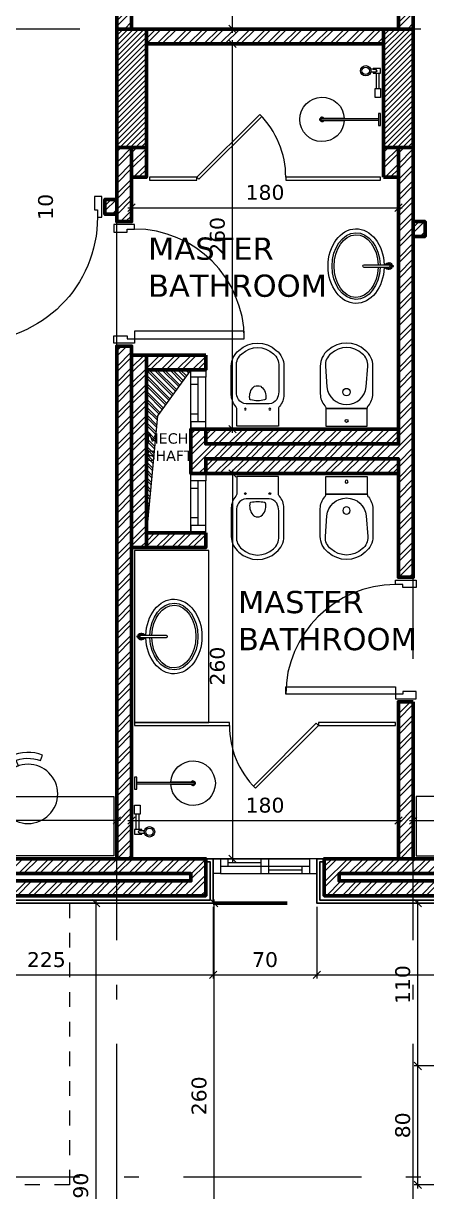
# Model space of a CAD drawing. Header units: inches. Extents: x -48 to 777, y -156 to 510.
# Drawn here: x 498.55 to 501.27, y 127.61 to 135.5 of the extents above; entities that cross this region are included whole.
import ezdxf

# ---------------------------------------------------------------- set-up
doc = ezdxf.new("R2010")
doc.units = ezdxf.units.IN
doc.header["$MEASUREMENT"] = 0
doc.set_wipeout_variables(frame=1)
doc.linetypes.add('ACAD_ISO10W100', pattern=[18, 12, -3, 0, -3])
doc.linetypes.add('HIDDEN', pattern=[0.375, 0.25, -0.125])
doc.layers.get('Defpoints').update_dxf_attribs({"lineweight": 5})
for name, color, linetype, lineweight in [('A-AXIS ST', 251, 'ACAD_ISO10W100', 5), ('A-DIM', 9, 'Continuous', 5), ('A-DOORS', 38, 'Continuous', 20), ('A-FURN1', 211, 'Continuous', 15), ('A-HIDDEN', 254, 'HIDDEN', 5), ('A-LEVELS', 139, 'Continuous', 20), ('A-LIMIT LOT', 235, 'ACAD_ISO10W100', 20), ('A-PILLARS', 1, 'Continuous', 60), ('A-PROJECTION2', 5, 'Continuous', 20), ('A-SANITARY', 120, 'Continuous', 5), ('A-TEXT', 50, 'Continuous', 15), ('A-WALLS', 7, 'Continuous', 60), ('A-WINDOWS', 4, 'Continuous', 20), ('C-STONE', 42, 'Continuous', 30), ('D-GLASS', 171, 'Continuous', 20), ('H-OTHERS', 189, 'Continuous', 5), ('H-PILLARS', 61, 'Continuous', 5), ('H-WALLS', 51, 'Continuous', 5)]:
    doc.layers.add(name, color=color, linetype=linetype, lineweight=lineweight)
doc.layers.add('pts pc', color=7, linetype='Continuous')
doc.styles.add('ROMAND', font='verdana.ttf')
doc.dimstyles.new('M-1.50', dxfattribs={"dimtxt": 0.1, "dimasz": 0.05, "dimexe": 0.025, "dimexo": 0.025, "dimgap": 0.05, "dimtad": 1, "dimlfac": 100, "dimrnd": 0.5, "dimzin": 9, "dimdsep": 46, "dimtxsty": 'ROMAND', "dimblk": 'OBLIQUE', "dimcen": 1, "dimdle": 0.025, "dimclrd": 256, "dimclre": 256, "dimclrt": 2, "dimadec": 0, "dimazin": 0, "dimtfac": 0.666667, "dimtmove": 2, "dimatfit": 3, "dimfxl": 0.04, "dimtolj": 1, "dimtzin": 5, "dimlwd": -1, "dimlwe": -1, "dimarcsym": 0})
pattern_1 = [(45, (-242.49175, -175.21088), (-0.0530330086, 0.0530330086), []), (45, (-242.4564, -175.21088), (-0.0530330086, 0.0530330086), [])]

# ---------------------------------------------------------------- blocks, each defined once
blk = doc.blocks.new('_Oblique')
at = {"color": 0, "linetype": 'ByBlock', "lineweight": -2}
blk.add_line((-0.5, -0.5), (0.5, 0.5), dxfattribs=at)
blk = doc.blocks.new('*D225')
at = {"layer": 'A-DIM', "transparency": 16777216}
for p, q in [((501.1518, 130.1154), (506.3518, 130.1154)), ((501.1768, 129.8819), (501.1768, 130.1404)), ((506.3268, 129.8819), (506.3268, 130.1404))]:
    blk.add_line(p, q, dxfattribs=at)
at = {"layer": 'Defpoints', "color": 0, "transparency": 16777216}
for p in [(506.3268, 130.1154), (501.1768, 129.8569), (506.3268, 129.8569)]:
    blk.add_point(p, dxfattribs=at)
at = {"layer": 'A-DIM', "transparency": 16777216, "xscale": 0.05, "yscale": 0.05, "zscale": 0.05}
for p, rotation in [((501.1768, 130.1154), 179.9999999996919), ((506.3268, 130.1154), 359.9999999996919)]:
    blk.add_blockref('_Oblique', p, dxfattribs=dict(at, rotation=rotation))
at = {"layer": 'A-DIM', "color": 2, "transparency": 16777216, "insert": (503.7518, 130.2166), "char_height": 0.1, "attachment_point": 5, "style": 'ROMAND'}
blk.add_mtext('\\A1;515', dxfattribs=at)
blk = doc.blocks.new('*D226')
at = {"layer": 'A-DIM', "transparency": 16777216}
for p, q in [((499.2518, 130.1154), (501.1018, 130.1154)), ((499.2768, 129.8819), (499.2768, 130.1404)), ((501.0768, 129.8819), (501.0768, 130.1404))]:
    blk.add_line(p, q, dxfattribs=at)
at = {"layer": 'Defpoints', "color": 0, "transparency": 16777216}
for p in [(501.0768, 130.1154), (499.2768, 129.8569), (501.0768, 129.8569)]:
    blk.add_point(p, dxfattribs=at)
at = {"layer": 'A-DIM', "transparency": 16777216, "xscale": 0.05, "yscale": 0.05, "zscale": 0.05}
for p, rotation in [((499.2768, 130.1154), 179.9999999990717), ((501.0768, 130.1154), 359.9999999990717)]:
    blk.add_blockref('_Oblique', p, dxfattribs=dict(at, rotation=rotation))
at = {"layer": 'A-DIM', "color": 2, "transparency": 16777216, "insert": (500.1768, 130.2176), "char_height": 0.1, "attachment_point": 5, "style": 'ROMAND'}
blk.add_mtext('\\A1;180', dxfattribs=at)
blk = doc.blocks.new('*D227')
at = {"layer": 'A-DIM', "transparency": 16777216}
for p, q in [((499.2018, 130.1154), (494.0018, 130.1154)), ((494.0268, 129.8819), (494.0268, 130.1404)), ((499.1768, 129.8819), (499.1768, 130.1404))]:
    blk.add_line(p, q, dxfattribs=at)
at = {"layer": 'Defpoints', "color": 0, "transparency": 16777216}
for p in [(494.0268, 130.1154), (494.0268, 129.8569), (499.1768, 129.8569)]:
    blk.add_point(p, dxfattribs=at)
at = {"layer": 'A-DIM', "transparency": 16777216, "xscale": 0.05, "yscale": 0.05, "zscale": 0.05}
for p, rotation in [((494.0268, 130.1154), 180.000000000648), ((499.1768, 130.1154), 6.479616843080294e-10)]:
    blk.add_blockref('_Oblique', p, dxfattribs=dict(at, rotation=rotation))
at = {"layer": 'A-DIM', "color": 2, "transparency": 16777216, "insert": (496.6018, 130.2166), "char_height": 0.1, "attachment_point": 5, "style": 'ROMAND'}
blk.add_mtext('\\A1;515', dxfattribs=at)
blk = doc.blocks.new('*U24')
for p, q in [((50, 100), (650, 100)), ((100, 100), (100, 50)), ((325, 0), (325, 100)), ((375, 0), (375, 100)), ((50, 50), (650, 50)), ((50, 0), (650, 0)), ((100, 75), (325, 75)), ((375, 25), (600, 25)), ((600, 0), (600, 50))]:
    blk.add_line(p, q)
for points in [[(0, 100), (50, 100), (50, 0), (0, 0)], [(700, 100), (650, 100), (650, 0), (700, 0)]]:
    blk.add_lwpolyline(points)
blk = doc.blocks.new('*U35')
for points in [[(130, -160), (100, -160), (100, -20), (150, -20), (150, -110), (130, -110), (130, -160)], [(970, -160), (1000, -160), (1000, -20), (950, -20), (950, -110), (970, -110), (970, -160)], [(920, -1000), (920, -160), (970, -160), (970, -1000)]]:
    blk.add_lwpolyline(points, close=True)
blk.add_arc((970, -160), 840, 180, 270)
blk = doc.blocks.new('*U54')
for points in [[(130, -160), (100, -160), (100, -20), (150, -20), (150, -110), (130, -110), (130, -160)], [(870, -160), (900, -160), (900, -20), (850, -20), (850, -110), (870, -110), (870, -160)], [(180, -900), (180, -160), (130, -160), (130, -900)]]:
    blk.add_lwpolyline(points, close=True)
blk.add_arc((130, -160), 740, 270, 0)
blk = doc.blocks.new('*U38')
for points in [[(130, -160), (100, -160), (100, -20), (150, -20), (150, -110), (130, -110), (130, -160)], [(870, -160), (900, -160), (900, -20), (850, -20), (850, -110), (870, -110), (870, -160)], [(820, -900), (820, -160), (870, -160), (870, -900)]]:
    blk.add_lwpolyline(points, close=True)
blk.add_arc((870, -160), 740, 180, 270)
blk = doc.blocks.new('vnkhjghg')
at = {"extrusion": (0, 0, -1)}
for points in [[(-757.0152, 41.8368), (-757.0011, 41.7994, 0.414214), (-757.1411, 41.4902), (-757.1785, 41.4761, -0.414214)], [(-757.1426, 41.6552, -0.041739), (-757.1261, 41.6917), (-757.0895, 41.6751, 0.050126), (-757.106, 41.6387)]]:
    blk.add_lwpolyline(points, format="xyb", close=True, dxfattribs=at)
blk.add_circle((-756.9165, 41.5748), 0.2, dxfattribs=at)
blk = doc.blocks.new('*U32')
for p, q in [((50, 100), (350, 100)), ((50, 50), (350, 50)), ((50, 0), (350, 0)), ((300, 50), (300, 0))]:
    blk.add_line(p, q)
for points in [[(0, 100), (50, 100), (50, 0), (0, 0)], [(400, 100), (350, 100), (350, 0), (400, 0)], [(100, 50), (100, 0)]]:
    blk.add_lwpolyline(points)
blk = doc.blocks.new('A$C4CB417C4')
blk.add_lwpolyline([(245.2, 7), (381.7, 7, -4.038071), (381.7, -7), (245.2, -7, 42.833797)], format="xyb", close=True)
at = {"ltscale": 0.1}
blk.add_lwpolyline([(0, 40), (15, 40), (15, -40), (0, -40)], close=True, dxfattribs=at)
blk.add_lwpolyline([(402, 7), (15, 7), (15, -7), (402, -7)], close=True)
for radius, start, end in [(150, 182.67477, 177.32523), (15, 207.81814, 152.18186), (12, 215.68533, 144.31467)]:
    blk.add_arc((395, 0), radius, start, end, dxfattribs=at)
blk = doc.blocks.new('A$C666D454D')
at = {"ltscale": 0.1}
for p, q in [((37, 10), (67.5, 10)), ((37, -10), (67.5, -10))]:
    blk.add_line(p, q, dxfattribs=at)
blk.add_lwpolyline([(37, 11), (47, 11), (47, 10.5), (50, 10.5), (50, 15), (0, 15), (0, -15), (50, -15), (50, -10.5), (47, -10.5), (47, -11), (37, -11, -1)], format="xyb", close=True, dxfattribs=at)
blk.add_lwpolyline([(37, -10), (37, -10), (37, -10, -1), (37, 10), (37, 10), (37, 10)], format="xyb", dxfattribs=at)
for radius in [35, 25]:
    blk.add_circle((101, 0), radius, dxfattribs=at)
blk = doc.blocks.new('A$C05B82E3A')
at = {"ltscale": 0.1}
for p, q in [((-30, 29), (-135, 29)), ((-30, 9), (-135, 9))]:
    blk.add_line(p, q, dxfattribs=at)
blk.add_lwpolyline([(30, 0), (30, 38), (-30, 38), (-30, 0)], close=True, dxfattribs=at)
at = {"ltscale": 0.1, "xscale": -1, "rotation": 270}
blk.add_blockref('A$C666D454D', (-150, 0), dxfattribs=at)
blk = doc.blocks.new('A$C114C6178')
for points in [[(177.5, -211.9, 0.16864), (147.3, -132.7, -0.198912), (140, -115), (140, 0), (-140, 0), (-140, -115, -0.198912), (-147.3, -132.7, 0.16864), (-177.5, -211.9), (-177.5, -405, 0.225866), (-126.2, -510.7, 0.390178), (126.2, -510.7, 0.225866), (177.5, -405)], [(142.8, -231.9, 0.110329), (129.5, -180.6, 0.254034), (77, -150), (-77, -150, 0.254034), (-129.5, -180.6, 0.110329), (-142.8, -231.9), (-142.8, -405, 0.247706), (-105.9, -488.7, 0.390724), (106.2, -488.4, 0.246571), (142.8, -405)], [(54.9, -185.7, 0.338204), (47.1, -176.5, 0.109547), (-47.1, -176.5, 0.38369), (-52.4, -185.7, 0.252795), (-25.1, -266.2, 0.060555), (-21, -268.7, 0.083015), (0, -272.4, 0.083015), (21, -268.7, 0.060555), (25.1, -266.2, 0.250335)]]:
    blk.add_lwpolyline(points, format="xyb", close=True)
for centre in [(-82.5, -115), (82.5, -115)]:
    blk.add_circle(centre, 5.91)
blk = doc.blocks.new('fghjgcfd')
for points in [[(114.5932, -90.6209, 0.697476), (114.5868, -90.6535), (114.5868, -90.6631, -0.791584), (114.5932, -90.6121)], [(114.6052, -90.8243, -0.509087), (114.5932, -90.8331, -0.325305), (114.5868, -90.8243), (114.5868, -90.6384, -1), (114.6052, -90.6384)], [(114.6052, -90.6631), (114.6052, -90.6535, 0.697476), (114.5988, -90.6209), (114.5988, -90.6121, -0.791584)]]:
    blk.add_lwpolyline(points, format="xyb", close=True)
blk.add_lwpolyline([(114.5988, -90.6044), (114.5932, -90.6044), (114.5932, -90.6223), (114.5988, -90.6223)], close=True)
at = {"extrusion": (0, 0, -1)}
for major_axis, ratio, start_param, end_param in [((-0.28, 0), 0.75, 7.88683, 14.104318), ((-0.25, 0), 0.72, 7.890774, 14.100375), ((-0.235, 0), 0.702128, 7.893123, 14.098025)]:
    blk.add_ellipse((114.596, -90.8834), major_axis=major_axis, ratio=ratio, start_param=start_param, end_param=end_param, dxfattribs=at)
blk = doc.blocks.new('A$C2C2B24A1')
blk.add_lwpolyline([(140, 0), (-140, 0), (-140, -120), (140, -120)], close=True)
for points in [[(177.5, -216.9, 0.16864), (147.3, -137.7, -0.198912), (140, -120), (-140, -120, -0.198912), (-147.3, -137.7, 0.16864), (-177.5, -216.9), (-177.5, -405, 0.225866), (-126.2, -510.7, 0.390178), (126.2, -510.7, 0.225866), (177.5, -405)], [(132.5, -265.9, 0.912829), (-132.5, -265.9), (-142.5, -405.5, 0.248747), (-106.2, -488.4, 0.391606), (106.2, -488.4, 0.250136), (142.5, -405)]]:
    blk.add_lwpolyline(points, format="xyb", close=True)
for centre, radius in [((0, -35), 10), ((0, -230), 25)]:
    blk.add_circle(centre, radius)
blk = doc.blocks.new('AXIS')
at = {"layer": 'A-AXIS ST', "ltscale": 0.1}
for p, q in [((642.66853, 296.91777), (642.66853, 336.01919)), ((644.66853, 296.91777), (644.66853, 336.01919)), ((657.61853, 310.66777), (627.81853, 310.66777)), ((657.61853, 305.06777), (627.81853, 305.06777)), ((657.61853, 302.91777), (627.81853, 302.91777))]:
    blk.add_line(p, q, dxfattribs=at)
blk = doc.blocks.new('*D78')
at = {"layer": 'A-DIM', "transparency": 16777216}
for p, q in [((501.1518, 130.1156), (506.3518, 130.1156)), ((501.1768, 129.8821), (501.1768, 130.1406)), ((506.3268, 129.8821), (506.3268, 130.1406))]:
    blk.add_line(p, q, dxfattribs=at)
at = {"layer": 'Defpoints', "color": 0, "transparency": 16777216}
for p in [(506.3268, 130.1156), (501.1768, 129.8571), (506.3268, 129.8571)]:
    blk.add_point(p, dxfattribs=at)
at = {"layer": 'A-DIM', "transparency": 16777216, "xscale": 0.05, "yscale": 0.05, "zscale": 0.05}
for p, rotation in [((501.1768, 130.1156), 179.9999999996928), ((506.3268, 130.1156), 359.9999999996929)]:
    blk.add_blockref('_Oblique', p, dxfattribs=dict(at, rotation=rotation))
at = {"layer": 'A-DIM', "color": 2, "transparency": 16777216, "insert": (503.7518, 130.2168), "char_height": 0.1, "attachment_point": 5, "style": 'ROMAND'}
blk.add_mtext('\\A1;515', dxfattribs=at)
blk = doc.blocks.new('*D79')
at = {"layer": 'A-DIM', "transparency": 16777216}
for p, q in [((499.2518, 130.1156), (501.1018, 130.1156)), ((499.2768, 129.8821), (499.2768, 130.1406)), ((501.0768, 129.8821), (501.0768, 130.1406))]:
    blk.add_line(p, q, dxfattribs=at)
at = {"layer": 'Defpoints', "color": 0, "transparency": 16777216}
for p in [(501.0768, 130.1156), (499.2768, 129.8571), (501.0768, 129.8571)]:
    blk.add_point(p, dxfattribs=at)
at = {"layer": 'A-DIM', "transparency": 16777216, "xscale": 0.05, "yscale": 0.05, "zscale": 0.05}
for p, rotation in [((499.2768, 130.1156), 179.9999999990717), ((501.0768, 130.1156), 359.9999999990717)]:
    blk.add_blockref('_Oblique', p, dxfattribs=dict(at, rotation=rotation))
at = {"layer": 'A-DIM', "color": 2, "transparency": 16777216, "insert": (500.1768, 130.2179), "char_height": 0.1, "attachment_point": 5, "style": 'ROMAND'}
blk.add_mtext('\\A1;180', dxfattribs=at)
blk = doc.blocks.new('*D80')
at = {"layer": 'A-DIM', "transparency": 16777216}
for p, q in [((499.2018, 130.1156), (494.0018, 130.1156)), ((494.0268, 129.8821), (494.0268, 130.1406)), ((499.1768, 129.8821), (499.1768, 130.1406))]:
    blk.add_line(p, q, dxfattribs=at)
at = {"layer": 'Defpoints', "color": 0, "transparency": 16777216}
for p in [(494.0268, 130.1156), (494.0268, 129.8571), (499.1768, 129.8571)]:
    blk.add_point(p, dxfattribs=at)
at = {"layer": 'A-DIM', "transparency": 16777216, "xscale": 0.05, "yscale": 0.05, "zscale": 0.05}
for p, rotation in [((494.0268, 130.1156), 180.000000000649), ((499.1768, 130.1156), 6.490008530590785e-10)]:
    blk.add_blockref('_Oblique', p, dxfattribs=dict(at, rotation=rotation))
at = {"layer": 'A-DIM', "color": 2, "transparency": 16777216, "insert": (496.6018, 130.2168), "char_height": 0.1, "attachment_point": 5, "style": 'ROMAND'}
blk.add_mtext('\\A1;515', dxfattribs=at)
blk = doc.blocks.new('*D179')
at = {"layer": 'A-DIM', "transparency": 16777216}
for p, q in [((501.1518, 130.1156), (506.3518, 130.1156)), ((501.1768, 129.8821), (501.1768, 130.1406)), ((506.3268, 129.8821), (506.3268, 130.1406))]:
    blk.add_line(p, q, dxfattribs=at)
at = {"layer": 'Defpoints', "color": 0, "transparency": 16777216}
for p in [(506.3268, 130.1156), (501.1768, 129.8571), (506.3268, 129.8571)]:
    blk.add_point(p, dxfattribs=at)
at = {"layer": 'A-DIM', "transparency": 16777216, "xscale": 0.05, "yscale": 0.05, "zscale": 0.05}
for p, rotation in [((501.1768, 130.1156), 179.9999999996928), ((506.3268, 130.1156), 359.9999999996929)]:
    blk.add_blockref('_Oblique', p, dxfattribs=dict(at, rotation=rotation))
at = {"layer": 'A-DIM', "color": 2, "transparency": 16777216, "insert": (503.7518, 130.2168), "char_height": 0.1, "attachment_point": 5, "style": 'ROMAND'}
blk.add_mtext('\\A1;515', dxfattribs=at)
blk = doc.blocks.new('*D180')
at = {"layer": 'A-DIM', "transparency": 16777216}
for p, q in [((499.2518, 130.1156), (501.1018, 130.1156)), ((499.2768, 129.8821), (499.2768, 130.1406)), ((501.0768, 129.8821), (501.0768, 130.1406))]:
    blk.add_line(p, q, dxfattribs=at)
at = {"layer": 'Defpoints', "color": 0, "transparency": 16777216}
for p in [(501.0768, 130.1156), (499.2768, 129.8571), (501.0768, 129.8571)]:
    blk.add_point(p, dxfattribs=at)
at = {"layer": 'A-DIM', "transparency": 16777216, "xscale": 0.05, "yscale": 0.05, "zscale": 0.05}
for p, rotation in [((499.2768, 130.1156), 179.9999999990717), ((501.0768, 130.1156), 359.9999999990717)]:
    blk.add_blockref('_Oblique', p, dxfattribs=dict(at, rotation=rotation))
at = {"layer": 'A-DIM', "color": 2, "transparency": 16777216, "insert": (500.1768, 130.2179), "char_height": 0.1, "attachment_point": 5, "style": 'ROMAND'}
blk.add_mtext('\\A1;180', dxfattribs=at)
blk = doc.blocks.new('*D181')
at = {"layer": 'A-DIM', "transparency": 16777216}
for p, q in [((499.2018, 130.1156), (494.0018, 130.1156)), ((494.0268, 129.8821), (494.0268, 130.1406)), ((499.1768, 129.8821), (499.1768, 130.1406))]:
    blk.add_line(p, q, dxfattribs=at)
at = {"layer": 'Defpoints', "color": 0, "transparency": 16777216}
for p in [(494.0268, 130.1156), (494.0268, 129.8571), (499.1768, 129.8571)]:
    blk.add_point(p, dxfattribs=at)
at = {"layer": 'A-DIM', "transparency": 16777216, "xscale": 0.05, "yscale": 0.05, "zscale": 0.05}
for p, rotation in [((494.0268, 130.1156), 180.000000000649), ((499.1768, 130.1156), 6.490008530590785e-10)]:
    blk.add_blockref('_Oblique', p, dxfattribs=dict(at, rotation=rotation))
at = {"layer": 'A-DIM', "color": 2, "transparency": 16777216, "insert": (496.6018, 130.2168), "char_height": 0.1, "attachment_point": 5, "style": 'ROMAND'}
blk.add_mtext('\\A1;515', dxfattribs=at)
blk = doc.blocks.new('*D217')
at = {"layer": 'A-DIM', "transparency": 16777216}
blk.add_line((499.9579, 135.4321), (499.9579, 137.9821), dxfattribs=at)
at = {"layer": 'Defpoints', "color": 0, "transparency": 16777216}
for p in [(499.9579, 137.9571), (499.9579, 137.9571), (499.9579, 135.4571)]:
    blk.add_point(p, dxfattribs=at)
at = {"layer": 'A-DIM', "transparency": 16777216, "xscale": 0.05, "yscale": 0.05, "zscale": 0.05}
for p, rotation in [((499.9579, 137.9571), 90), ((499.9579, 135.4571), 270)]:
    blk.add_blockref('_Oblique', p, dxfattribs=dict(at, rotation=rotation))
at = {"layer": 'A-DIM', "color": 2, "transparency": 16777216, "insert": (499.8558, 136.7071), "char_height": 0.1, "attachment_point": 5, "rotation": 90, "style": 'ROMAND'}
blk.add_mtext('\\A1;250', dxfattribs=at)
blk = doc.blocks.new('*D219')
at = {"layer": 'A-DIM', "transparency": 16777216}
for p, q in [((499.2518, 134.2512), (501.1018, 134.2512)), ((499.2768, 134.2262), (499.2768, 134.2262))]:
    blk.add_line(p, q, dxfattribs=at)
at = {"layer": 'Defpoints', "color": 0, "transparency": 16777216}
for p in [(499.2768, 134.2512), (501.0768, 134.2512), (501.0768, 134.2512)]:
    blk.add_point(p, dxfattribs=at)
at = {"layer": 'A-DIM', "transparency": 16777216, "xscale": 0.05, "yscale": 0.05, "zscale": 0.05, "rotation": 180}
blk.add_blockref('_Oblique', (499.2768, 134.2512), dxfattribs=at)
at = {"layer": 'A-DIM', "transparency": 16777216, "xscale": 0.05, "yscale": 0.05, "zscale": 0.05}
blk.add_blockref('_Oblique', (501.0768, 134.2512), dxfattribs=at)
at = {"layer": 'A-DIM', "color": 2, "transparency": 16777216, "insert": (500.1768, 134.3535), "char_height": 0.1, "attachment_point": 5, "style": 'ROMAND'}
blk.add_mtext('\\A1;180', dxfattribs=at)
blk = doc.blocks.new('*D220')
at = {"layer": 'A-DIM', "transparency": 16777216}
for p, q in [((499.9579, 132.7321), (499.9579, 135.3821)), ((499.9329, 132.7571), (499.9329, 132.7571))]:
    blk.add_line(p, q, dxfattribs=at)
at = {"layer": 'Defpoints', "color": 0, "transparency": 16777216}
for p in [(499.9579, 135.3571), (499.9579, 135.3571), (499.9579, 132.7571)]:
    blk.add_point(p, dxfattribs=at)
at = {"layer": 'A-DIM', "transparency": 16777216, "xscale": 0.05, "yscale": 0.05, "zscale": 0.05}
for p, rotation in [((499.9579, 135.3571), 90), ((499.9579, 132.7571), 270)]:
    blk.add_blockref('_Oblique', p, dxfattribs=dict(at, rotation=rotation))
at = {"layer": 'A-DIM', "color": 2, "transparency": 16777216, "insert": (499.8558, 134.0571), "char_height": 0.1, "attachment_point": 5, "rotation": 90, "style": 'ROMAND'}
blk.add_mtext('\\A1;260', dxfattribs=at)
blk = doc.blocks.new('*D221')
at = {"layer": 'A-DIM', "transparency": 16777216}
blk.add_line((499.9579, 132.4821), (499.9579, 129.8321), dxfattribs=at)
at = {"layer": 'Defpoints', "color": 0, "transparency": 16777216}
for p in [(499.9579, 132.4571), (499.9579, 129.8571), (499.9579, 129.8571)]:
    blk.add_point(p, dxfattribs=at)
at = {"layer": 'A-DIM', "transparency": 16777216, "xscale": 0.05, "yscale": 0.05, "zscale": 0.05}
for p, rotation in [((499.9579, 132.4571), 90), ((499.9579, 129.8571), 270)]:
    blk.add_blockref('_Oblique', p, dxfattribs=dict(at, rotation=rotation))
at = {"layer": 'A-DIM', "color": 2, "transparency": 16777216, "insert": (499.8558, 131.1571), "char_height": 0.1, "attachment_point": 5, "rotation": 90, "style": 'ROMAND'}
blk.add_mtext('\\A1;260', dxfattribs=at)
blk = doc.blocks.new('*D334')
at = {"layer": 'A-DIM', "transparency": 16777216}
for p, q in [((498.1818, 134.3069), (498.4661, 134.3069)), ((498.4411, 134.3069), (498.4411, 134.3569)), ((498.4411, 134.3069), (498.4411, 134.2069)), ((498.1818, 134.2069), (498.4661, 134.2069)), ((498.4411, 134.2069), (498.4411, 134.1569))]:
    blk.add_line(p, q, dxfattribs=at)
at = {"layer": 'Defpoints', "color": 0, "transparency": 16777216}
for p in [(498.1568, 134.3069), (498.1568, 134.2069), (498.4411, 134.2069)]:
    blk.add_point(p, dxfattribs=at)
at = {"layer": 'A-DIM', "transparency": 16777216, "xscale": 0.05, "yscale": 0.05, "zscale": 0.05}
for p, rotation in [((498.4411, 134.3069), 270), ((498.4411, 134.2069), 90)]:
    blk.add_blockref('_Oblique', p, dxfattribs=dict(at, rotation=rotation))
at = {"layer": 'A-DIM', "color": 2, "transparency": 16777216, "insert": (498.6972, 134.2569), "char_height": 0.1, "attachment_point": 5, "rotation": 90, "style": 'ROMAND'}
blk.add_mtext('\\A1;10', dxfattribs=at)
blk = doc.blocks.new('*D338')
at = {"layer": 'A-DIM', "transparency": 16777216}
for p, q in [((498.5018, 129.5569), (499.0616, 129.5569)), ((499.0366, 129.5819), (499.0366, 125.6319)), ((498.5018, 125.6569), (499.0616, 125.6569))]:
    blk.add_line(p, q, dxfattribs=at)
at = {"layer": 'Defpoints', "color": 0, "transparency": 16777216}
for p in [(498.4768, 129.5569), (498.4768, 125.6569), (499.0366, 125.6569)]:
    blk.add_point(p, dxfattribs=at)
at = {"layer": 'A-DIM', "transparency": 16777216, "xscale": 0.05, "yscale": 0.05, "zscale": 0.05}
for p, rotation in [((499.0366, 129.5569), 90), ((499.0366, 125.6569), 270)]:
    blk.add_blockref('_Oblique', p, dxfattribs=dict(at, rotation=rotation))
at = {"layer": 'A-DIM', "color": 2, "transparency": 16777216, "insert": (498.9345, 127.6069), "char_height": 0.1, "attachment_point": 5, "rotation": 90, "style": 'ROMAND'}
blk.add_mtext('\\A1;390', dxfattribs=at)
blk = doc.blocks.new('*D339')
at = {"layer": 'A-DIM', "transparency": 16777216}
for p, q in [((500.0816, 129.5569), (499.8095, 129.5569)), ((499.8345, 126.9319), (499.8345, 129.5819)), ((500.0816, 126.9569), (499.8095, 126.9569))]:
    blk.add_line(p, q, dxfattribs=at)
at = {"layer": 'Defpoints', "color": 0, "transparency": 16777216}
for p in [(499.8345, 129.5569), (500.1066, 129.5569), (500.1066, 126.9569)]:
    blk.add_point(p, dxfattribs=at)
at = {"layer": 'A-DIM', "transparency": 16777216, "xscale": 0.05, "yscale": 0.05, "zscale": 0.05}
for p, rotation in [((499.8345, 129.5569), 90), ((499.8345, 126.9569), 270)]:
    blk.add_blockref('_Oblique', p, dxfattribs=dict(at, rotation=rotation))
at = {"layer": 'A-DIM', "color": 2, "transparency": 16777216, "insert": (499.7324, 128.2569), "char_height": 0.1, "attachment_point": 5, "rotation": 90, "style": 'ROMAND'}
blk.add_mtext('\\A1;260', dxfattribs=at)
blk = doc.blocks.new('*D367')
at = {"layer": 'A-DIM', "transparency": 16777216}
for p, q in [((497.5768, 129.5319), (497.5768, 129.0485)), ((499.8268, 129.5319), (499.8268, 129.0485)), ((497.5518, 129.0735), (499.8518, 129.0735))]:
    blk.add_line(p, q, dxfattribs=at)
at = {"layer": 'Defpoints', "color": 0, "transparency": 16777216}
for p in [(497.5768, 129.5569), (499.8268, 129.5569), (499.8268, 129.0735)]:
    blk.add_point(p, dxfattribs=at)
at = {"layer": 'A-DIM', "transparency": 16777216, "xscale": 0.05, "yscale": 0.05, "zscale": 0.05, "rotation": 180}
blk.add_blockref('_Oblique', (497.5768, 129.0735), dxfattribs=at)
at = {"layer": 'A-DIM', "transparency": 16777216, "xscale": 0.05, "yscale": 0.05, "zscale": 0.05}
blk.add_blockref('_Oblique', (499.8268, 129.0735), dxfattribs=at)
at = {"layer": 'A-DIM', "color": 2, "transparency": 16777216, "insert": (498.7018, 129.1756), "char_height": 0.1, "attachment_point": 5, "style": 'ROMAND'}
blk.add_mtext('\\A1;225', dxfattribs=at)
blk = doc.blocks.new('*D368')
at = {"layer": 'A-DIM', "transparency": 16777216}
for p, q in [((499.8268, 129.5319), (499.8268, 129.0485)), ((500.5268, 129.5319), (500.5268, 129.0485)), ((499.8018, 129.0735), (500.5518, 129.0735))]:
    blk.add_line(p, q, dxfattribs=at)
at = {"layer": 'Defpoints', "color": 0, "transparency": 16777216}
for p in [(499.8268, 129.5569), (500.5268, 129.5569), (500.5268, 129.0735)]:
    blk.add_point(p, dxfattribs=at)
at = {"layer": 'A-DIM', "transparency": 16777216, "xscale": 0.05, "yscale": 0.05, "zscale": 0.05, "rotation": 180}
blk.add_blockref('_Oblique', (499.8268, 129.0735), dxfattribs=at)
at = {"layer": 'A-DIM', "transparency": 16777216, "xscale": 0.05, "yscale": 0.05, "zscale": 0.05}
blk.add_blockref('_Oblique', (500.5268, 129.0735), dxfattribs=at)
at = {"layer": 'A-DIM', "color": 2, "transparency": 16777216, "insert": (500.1768, 129.1755), "char_height": 0.1, "attachment_point": 5, "style": 'ROMAND'}
blk.add_mtext('\\A1;70', dxfattribs=at)
blk = doc.blocks.new('*D369')
at = {"layer": 'A-DIM', "transparency": 16777216}
for p, q in [((500.5268, 129.5319), (500.5268, 129.0485)), ((502.7768, 129.5319), (502.7768, 129.0485)), ((500.5018, 129.0735), (502.8018, 129.0735))]:
    blk.add_line(p, q, dxfattribs=at)
at = {"layer": 'Defpoints', "color": 0, "transparency": 16777216}
for p in [(500.5268, 129.5569), (502.7768, 129.5569), (502.7768, 129.0735)]:
    blk.add_point(p, dxfattribs=at)
at = {"layer": 'A-DIM', "transparency": 16777216, "xscale": 0.05, "yscale": 0.05, "zscale": 0.05, "rotation": 180}
blk.add_blockref('_Oblique', (500.5268, 129.0735), dxfattribs=at)
at = {"layer": 'A-DIM', "transparency": 16777216, "xscale": 0.05, "yscale": 0.05, "zscale": 0.05}
blk.add_blockref('_Oblique', (502.7768, 129.0735), dxfattribs=at)
at = {"layer": 'A-DIM', "color": 2, "transparency": 16777216, "insert": (501.6518, 129.1756), "char_height": 0.1, "attachment_point": 5, "style": 'ROMAND'}
blk.add_mtext('\\A1;225', dxfattribs=at)
blk = doc.blocks.new('*D394')
at = {"layer": 'A-DIM', "transparency": 16777216}
for p, q in [((501.4646, 128.4583), (501.1832, 128.4583)), ((501.2082, 127.6319), (501.2082, 128.4833)), ((501.4708, 127.6569), (501.1832, 127.6569))]:
    blk.add_line(p, q, dxfattribs=at)
at = {"layer": 'Defpoints', "color": 0, "transparency": 16777216}
for p in [(501.2082, 128.4583), (501.4896, 128.4583), (501.4958, 127.6569)]:
    blk.add_point(p, dxfattribs=at)
at = {"layer": 'A-DIM', "transparency": 16777216, "xscale": 0.05, "yscale": 0.05, "zscale": 0.05}
for p, rotation in [((501.2082, 128.4583), 90), ((501.2082, 127.6569), 270)]:
    blk.add_blockref('_Oblique', p, dxfattribs=dict(at, rotation=rotation))
at = {"layer": 'A-DIM', "color": 2, "transparency": 16777216, "insert": (501.1059, 128.0576), "char_height": 0.1, "attachment_point": 5, "rotation": 90, "style": 'ROMAND'}
blk.add_mtext('\\A1;80', dxfattribs=at)
blk = doc.blocks.new('*D395')
at = {"layer": 'A-DIM', "transparency": 16777216}
for p, q in [((501.2771, 129.5569), (501.1832, 129.5569)), ((501.2082, 128.4333), (501.2082, 129.5819)), ((501.4646, 128.4583), (501.1832, 128.4583))]:
    blk.add_line(p, q, dxfattribs=at)
at = {"layer": 'Defpoints', "color": 0, "transparency": 16777216}
for p in [(501.2082, 129.5569), (501.3021, 129.5569), (501.4896, 128.4583)]:
    blk.add_point(p, dxfattribs=at)
at = {"layer": 'A-DIM', "transparency": 16777216, "xscale": 0.05, "yscale": 0.05, "zscale": 0.05}
for p, rotation in [((501.2082, 129.5569), 90), ((501.2082, 128.4583), 270)]:
    blk.add_blockref('_Oblique', p, dxfattribs=dict(at, rotation=rotation))
at = {"layer": 'A-DIM', "color": 2, "transparency": 16777216, "insert": (501.1062, 129.0076), "char_height": 0.1, "attachment_point": 5, "rotation": 90, "style": 'ROMAND'}
blk.add_mtext('\\A1;110', dxfattribs=at)
blk = doc.blocks.new('LOT 688  TOPOGRAPHIC PLAN')
at = {"layer": 'A-LEVELS', "linetype": 'Continuous'}
blk.add_lwpolyline([(-315986.09546, -27930.51457), (-315985.44851, -27929.43765), (-315984.75035, -27928.3945), (-315984.36561, -27927.93882), (-315983.94833, -27927.55543), (-315983.49192, -27927.26563), (-315982.98985, -27927.09052), (-315982.44218, -27927.0263), (-315981.86204, -27927.01984), (-315981.26408, -27927.01223), (-315980.66297, -27926.94453), (-315980.07337, -27926.76128), (-315979.5093, -27926.54498), (-315979.24098, -27926.50607), (-315978.98366, -27926.55534)], dxfattribs=at)
at = {"layer": 'pts pc', "linetype": 'Continuous'}
for points in [[(-315978.88609, -27928.53409), (-315979.59687, -27929.23729)], [(-315978.88988, -27929.24108), (-315979.59308, -27928.5303)]]:
    blk.add_lwpolyline(points, dxfattribs=at)
at = {"linetype": 'Continuous'}
blk.add_wipeout([(-315996.80172, -27893.57917), (-315969.32038, -27896.23659), (-315969.32038, -27930.53073), (-315964.08799, -27936.87852), (-315964.6636, -27941.43051), (-315970.22923, -27937.16678), (-315985.1164, -27950.2257)], dxfattribs=at).dxf.layer = 'A-LIMIT LOT'

msp = doc.modelspace()

# ---------------------------------------------------------------- block references
at = {"layer": 'pts pc'}
msp.add_blockref('LOT 688  TOPOGRAPHIC PLAN', (316480.44716, 28057.10823), dxfattribs=at)

# ---------------------------------------------------------------- next in the draw order: hatches: boundary and pattern name
at = {"layer": 'H-OTHERS'}
h = msp.add_hatch(dxfattribs=at)
h.set_pattern_fill('ANSI32', color=256, scale=0.1, angle=-231.511645)
h.set_pattern_definition([(135, (491.232857, 117.487407), (-0.026516504, -0.026516504), []), (135, (491.232857, 117.505084), (-0.026516504, -0.026516504), [])])
h.paths.add_polyline_path([(499.67678, 133.15688), (499.45129, 132.84646), (499.37678, 132.05688), (499.37678, 133.15688)])
at = {"layer": 'H-PILLARS', "linetype": 'Continuous'}
h = msp.add_hatch(dxfattribs=at)
h.set_pattern_fill('ANSI31', color=256, scale=0.2)
h.set_pattern_definition([(45, (-46.241753, -178.00263), (-0.0176776695, 0.0176776695), [])])
h.paths.add_polyline_path([(499.37678, 134.65688), (499.17678, 134.65688), (499.17678, 135.45688), (499.37678, 135.45688)])
h = msp.add_hatch(dxfattribs=at)
h.set_pattern_fill('ANSI31', color=256, scale=0.2)
h.set_pattern_definition([(45, (-44.441753, -178.00263), (-0.0176776695, 0.0176776695), [])])
h.paths.add_polyline_path([(501.17678, 134.65688), (500.97678, 134.65688), (500.97678, 135.45688), (501.17678, 135.45688)])
at = {"layer": 'H-WALLS'}
h = msp.add_hatch(dxfattribs=at)
h.set_pattern_fill('ANSI32', color=256, scale=0.2)
h.set_pattern_definition(pattern_1)
h.paths.add_polyline_path([(501.17678, 138.85779), (501.07678, 138.85779), (501.07678, 135.45688), (501.17678, 135.45688)])
h = msp.add_hatch(dxfattribs=at)
h.set_pattern_fill('ANSI32', color=256, scale=0.2)
h.set_pattern_definition(pattern_1)
h.paths.add_polyline_path([(499.27678, 136.51598), (499.17678, 136.51598), (499.17678, 135.45688), (499.27678, 135.45688)], flags=17)
h = msp.add_hatch(dxfattribs=at)
h.set_pattern_fill('ANSI32', color=256, scale=0.2)
h.set_pattern_definition(pattern_1)
h.paths.add_polyline_path([(500.97678, 135.45688), (499.37678, 135.45688), (499.37678, 135.35688), (500.97678, 135.35688)])
h = msp.add_hatch(dxfattribs=at)
h.set_pattern_fill('ANSI32', color=256, scale=0.2)
h.set_pattern_definition(pattern_1)
h.paths.add_polyline_path([(499.27678, 134.65688), (499.17678, 134.65688), (499.17678, 134.15688), (499.27678, 134.15688)], flags=17)
h = msp.add_hatch(dxfattribs=at)
h.set_pattern_fill('ANSI32', color=256, scale=0.2)
h.set_pattern_definition(pattern_1)
h.paths.add_polyline_path([(499.27678, 134.45713), (499.37678, 134.45713), (499.37678, 134.65688), (499.27678, 134.65688)], flags=17)
h = msp.add_hatch(dxfattribs=at)
h.set_pattern_fill('ANSI32', color=256, scale=0.2)
h.set_pattern_definition(pattern_1)
h.paths.add_polyline_path([(499.77678, 132.55688), (501.07678, 132.55688), (501.07678, 131.75688), (501.17678, 131.75688), (501.17678, 134.65688), (501.07678, 134.65688), (501.07678, 132.65688), (499.77678, 132.65688), (499.77678, 132.75688), (499.67678, 132.75688), (499.67678, 132.45688), (499.77678, 132.45688)])
h = msp.add_hatch(dxfattribs=at)
h.set_pattern_fill('ANSI32', color=256, scale=0.2)
h.set_pattern_definition(pattern_1)
h.paths.add_polyline_path([(500.97678, 134.45713), (501.07678, 134.45713), (501.07678, 134.65688), (500.97678, 134.65688)], flags=17)
h = msp.add_hatch(dxfattribs=at)
h.set_pattern_fill('ANSI32', color=256, scale=0.2)
h.set_pattern_definition(pattern_1)
h.paths.add_polyline_path([(499.17678, 134.30688), (499.09678, 134.30688), (499.09678, 134.20688), (499.17678, 134.20688)], flags=17)
h = msp.add_hatch(dxfattribs=at)
h.set_pattern_fill('ANSI32', color=256, scale=0.2)
h.set_pattern_definition(pattern_1)
h.paths.add_polyline_path([(501.17678, 134.05688), (501.25678, 134.05688), (501.25678, 134.15688), (501.17678, 134.15688)])
h = msp.add_hatch(dxfattribs=at)
h.set_pattern_fill('ANSI32', color=256, scale=0.2)
h.set_pattern_definition(pattern_1)
h.paths.add_polyline_path([(499.27678, 132.40688), (499.27678, 132.80688), (499.27678, 133.31688), (499.17678, 133.31688), (499.17678, 132.42901), (499.17678, 129.85688), (499.27678, 129.85688), (499.27678, 132.30688)], flags=17)
h = msp.add_hatch(dxfattribs=at)
h.set_pattern_fill('ANSI32', color=256, scale=0.2)
h.set_pattern_definition(pattern_1)
h.paths.add_polyline_path([(499.37678, 131.95688), (499.27678, 131.95688), (499.27678, 133.25688), (499.37678, 133.25688)], flags=17)
h = msp.add_hatch(dxfattribs=at)
h.set_pattern_fill('ANSI32', color=256, scale=0.2)
h.set_pattern_definition(pattern_1)
h.paths.add_polyline_path([(499.77678, 133.25688), (499.37678, 133.25688), (499.37678, 133.15688), (499.77678, 133.15688)], flags=17)
h = msp.add_hatch(dxfattribs=at)
h.set_pattern_fill('ANSI32', color=256, scale=0.2)
h.set_pattern_definition(pattern_1)
h.paths.add_polyline_path([(499.77678, 132.65688), (501.07678, 132.65688), (501.07678, 132.75688), (499.77678, 132.75688)], flags=17)
h = msp.add_hatch(dxfattribs=at)
h.set_pattern_fill('ANSI32', color=256, scale=0.2)
h.set_pattern_definition(pattern_1)
h.paths.add_polyline_path([(499.77678, 132.45688), (501.07678, 132.45688), (501.07678, 132.55688), (499.77678, 132.55688)], flags=17)
h = msp.add_hatch(dxfattribs=at)
h.set_pattern_fill('ANSI32', color=256, scale=0.2)
h.set_pattern_definition(pattern_1)
h.paths.add_polyline_path([(499.77678, 132.05688), (499.37678, 132.05688), (499.37678, 131.95688), (499.77678, 131.95688)], flags=17)
h = msp.add_hatch(dxfattribs=at)
h.set_pattern_fill('ANSI32', color=256, scale=0.2)
h.set_pattern_definition(pattern_1)
h.paths.add_polyline_path([(501.17678, 130.91688), (501.07678, 130.91688), (501.07678, 129.85688), (501.17678, 129.85688)])
h = msp.add_hatch(dxfattribs=at)
h.set_pattern_fill('ANSI32', color=256, scale=0.2)
h.set_pattern_definition(pattern_1)
h.paths.add_polyline_path([(498.42678, 129.85688), (498.42678, 129.75688), (499.67678, 129.75688), (499.67678, 129.70688), (498.42678, 129.70688), (498.42678, 129.60688), (499.77678, 129.60688), (499.77678, 129.85688)], flags=17)
h = msp.add_hatch(dxfattribs=at)
h.set_pattern_fill('ANSI32', color=256, scale=0.2)
h.set_pattern_definition(pattern_1)
h.paths.add_polyline_path([(501.92678, 129.85688), (501.92678, 129.75688), (500.67678, 129.75688), (500.67678, 129.70688), (501.92678, 129.70688), (501.92678, 129.60688), (500.57678, 129.60688), (500.57678, 129.85688)])

# ---------------------------------------------------------------- next in the draw order: linework, layer by layer
at = {"layer": 'A-FURN1'}
for points in [[(497.65678, 129.87688), (497.65678, 130.27688), (499.15678, 130.27688), (499.15678, 129.87688)], [(502.69678, 129.87688), (502.69678, 130.27688), (501.19678, 130.27688), (501.19678, 129.87688)]]:
    msp.add_lwpolyline(points, close=True, dxfattribs=at)
at = {"layer": 'A-HIDDEN', "linetype": 'HIDDEN', "ltscale": 0.3}
msp.add_lwpolyline([(498.85775, 129.55688), (498.85775, 127.65688), (494.22678, 127.65688), (494.22678, 129.55688)], dxfattribs=at)
at = {"layer": 'A-PILLARS'}
for points in [[(499.37678, 134.65688), (499.17678, 134.65688), (499.17678, 135.45688), (499.37678, 135.45688)], [(501.17678, 134.65688), (500.97678, 134.65688), (500.97678, 135.45688), (501.17678, 135.45688)]]:
    msp.add_lwpolyline(points, close=True, dxfattribs=at)
at = {"layer": 'A-PROJECTION2'}
msp.add_lwpolyline([(499.37678, 132.05688), (499.67678, 132.05688), (499.67678, 133.15688), (499.37678, 133.15688)], close=True, dxfattribs=at)
at = {"layer": 'A-SANITARY'}
msp.add_lwpolyline([(499.29678, 131.93688), (499.29678, 130.77688), (499.79678, 130.77688), (499.79678, 131.93688), (499.69678, 131.93688), (499.69678, 131.93688), (499.29678, 131.93688)], dxfattribs=at)
at = {"layer": 'A-WALLS', "linetype": 'Continuous'}
for points in [[(501.17678, 138.85779), (501.07678, 138.85779), (501.07678, 135.45688), (501.17678, 135.45688)], [(499.77678, 132.65688), (501.07678, 132.65688), (501.07678, 132.75688), (499.77678, 132.75688)], [(499.77678, 132.45688), (501.07678, 132.45688), (501.07678, 132.55688), (499.77678, 132.55688)], [(501.17678, 130.91688), (501.07678, 130.91688), (501.07678, 129.85688), (501.17678, 129.85688)], [(498.42678, 129.85688), (498.42678, 129.75688), (499.67678, 129.75688), (499.67678, 129.70688), (498.42678, 129.70688), (498.42678, 129.60688), (499.77678, 129.60688), (499.77678, 129.85688)], [(501.92678, 129.85688), (501.92678, 129.75688), (500.67678, 129.75688), (500.67678, 129.70688), (501.92678, 129.70688), (501.92678, 129.60688), (500.57678, 129.60688), (500.57678, 129.85688)]]:
    msp.add_lwpolyline(points, close=True, dxfattribs=at)
at = {"layer": 'A-WALLS'}
for points in [[(499.27678, 136.51598), (499.17678, 136.51598), (499.17678, 135.45688), (499.27678, 135.45688)], [(500.97678, 135.45688), (499.37678, 135.45688), (499.37678, 135.35688), (500.97678, 135.35688)], [(499.27678, 134.65688), (499.17678, 134.65688), (499.17678, 134.15688), (499.27678, 134.15688)], [(499.27678, 134.45713), (499.37678, 134.45713), (499.37678, 134.65688), (499.27678, 134.65688)], [(499.77678, 132.55688), (501.07678, 132.55688), (501.07678, 131.75688), (501.17678, 131.75688), (501.17678, 134.65688), (501.07678, 134.65688), (501.07678, 132.65688), (499.77678, 132.65688), (499.77678, 132.75688), (499.77678, 132.75688), (499.67678, 132.75688), (499.67678, 132.45688), (499.77678, 132.45688), (499.77678, 132.45688)], [(500.97678, 134.45713), (501.07678, 134.45713), (501.07678, 134.65688), (500.97678, 134.65688)], [(499.17678, 134.30688), (499.09678, 134.30688), (499.09678, 134.20688), (499.17678, 134.20688)], [(501.17678, 134.05688), (501.25678, 134.05688), (501.25678, 134.15688), (501.17678, 134.15688)], [(499.27678, 132.40688), (499.27678, 132.80688), (499.27678, 133.31688), (499.17678, 133.31688), (499.17678, 132.42901), (499.17678, 129.85688), (499.27678, 129.85688), (499.27678, 132.30688)], [(499.37678, 131.95688), (499.27678, 131.95688), (499.27678, 133.25688), (499.37678, 133.25688)], [(499.77678, 133.25688), (499.37678, 133.25688), (499.37678, 133.15688), (499.77678, 133.15688)], [(499.77678, 132.05688), (499.37678, 132.05688), (499.37678, 131.95688), (499.77678, 131.95688)]]:
    msp.add_lwpolyline(points, close=True, dxfattribs=at)
at = {"layer": 'A-WALLS', "linetype": 'HIDDEN', "ltscale": 2}
msp.add_lwpolyline([(499.82678, 129.55688), (500.52678, 129.55688)], dxfattribs=at)
at = {"layer": 'C-STONE', "linetype": 'Continuous'}
for points in [[(497.62678, 129.85688), (497.57678, 129.85688), (497.57678, 129.55688), (499.82678, 129.55688), (499.82678, 129.85688), (499.77678, 129.85688)], [(497.62678, 129.83688), (497.59678, 129.83688), (497.59678, 129.57688), (499.80678, 129.57688), (499.80678, 129.83688), (499.77678, 129.83688)], [(502.72678, 129.85688), (502.77678, 129.85688), (502.77678, 129.55688), (500.52678, 129.55688), (500.52678, 129.85688), (500.57678, 129.85688)], [(502.72678, 129.83688), (502.75678, 129.83688), (502.75678, 129.57688), (500.54678, 129.57688), (500.54678, 129.83688), (500.57678, 129.83688)]]:
    msp.add_lwpolyline(points, dxfattribs=at)
at = {"layer": 'D-GLASS'}
for points in [[(500.14104, 134.88115), (499.71678, 134.45688), (499.73092, 134.44274), (500.15518, 134.86701), (500.14104, 134.88115)], [(499.71678, 134.45688), (499.39678, 134.45713), (499.39678, 134.43713), (499.71678, 134.43688), (499.71678, 134.45688)], [(500.95678, 134.45688), (500.31678, 134.45688), (500.31678, 134.43688), (500.95678, 134.43688), (500.95678, 134.45688)], [(499.29678, 130.75688), (499.93678, 130.75688), (499.93678, 130.77688), (499.29678, 130.77688), (499.29678, 130.75688)], [(500.11251, 130.33262), (500.53678, 130.75688), (500.52264, 130.77103), (500.09837, 130.34676), (500.11251, 130.33262)], [(500.53678, 130.75688), (501.05678, 130.75689), (501.05678, 130.77689), (500.53678, 130.77688), (500.53678, 130.75688)]]:
    msp.add_lwpolyline(points, dxfattribs=at)
for centre, start, end in [((499.71678, 134.45688), 0, 45.000177), ((500.53678, 130.75688), 180, 225.000177)]:
    msp.add_arc(centre, 0.6, start, end, dxfattribs=at)
at = {"layer": 'H-OTHERS'}
msp.add_lwpolyline([(499.67678, 133.15688), (499.45129, 132.84646), (499.37678, 132.05688), (499.37678, 133.15688), (499.67678, 133.15688)], dxfattribs=at)

# ---------------------------------------------------------------- next in the draw order: block references
at = {"layer": 'A-DIM'}
msp.add_blockref('AXIS', (-143.49175, -175.21088), dxfattribs=at)
at = {"layer": 'A-DOORS', "xscale": -0.0009999999999906, "yscale": 0.0009999999999906, "zscale": 0.0009999999999906}
msp.add_blockref('*U35', (499.17678, 134.34688), dxfattribs=at)
at = {"layer": 'A-DOORS', "xscale": 0.0009999999999906, "yscale": 0.0009999999999906, "zscale": 0.0009999999999906}
for name, p, rotation in [('*U54', (499.13678, 133.23688), 90.00000000000001), ('*U38', (501.21678, 131.83688), 270)]:
    msp.add_blockref(name, p, dxfattribs=dict(at, rotation=rotation))
at = {"layer": 'A-FURN1', "rotation": 90.00000000176765}
msp.add_blockref('vnkhjghg', (540.15314, -626.62155), dxfattribs=at)
at = {"layer": 'A-SANITARY'}
for name, p, xscale, yscale, zscale, rotation in [('A$C05B82E3A', (500.95678, 135.02507), -0.001000000000885, 0.001000000000885, 0.001000000000885, 90), ('fghjgcfd', (582.58632, 236.99329), 0.9, 0.9, 0.9, 270), ('fghjgcfd', (417.76724, 28.22048), 0.9, 0.9, 0.9, 90), ('A$C4CB417C4', (499.29678, 130.36688), -0.001000000000885, 0.001000000000885, 0.001000000000885, 180), ('A$C05B82E3A', (499.29678, 130.1887), -0.001000000000885, 0.001000000000885, 0.001000000000885, 270)]:
    msp.add_blockref(name, p, dxfattribs=dict(at, xscale=xscale, yscale=yscale, zscale=zscale, rotation=rotation))
at = {"layer": 'A-SANITARY', "xscale": -0.001000000000885, "yscale": 0.001000000000885, "zscale": 0.001000000000885}
msp.add_blockref('A$C4CB417C4', (500.95678, 134.84688), dxfattribs=at)
at = {"layer": 'A-SANITARY', "extrusion": (0, 0, -1), "yscale": 0.001000000000885, "zscale": -0.001000000000885, "rotation": 180}
for name, p, xscale in [('A$C114C6178', (-500.12678, 132.77688), 0.001000000000885), ('A$C2C2B24A1', (-500.72678, 132.77688), -0.001000000000885)]:
    msp.add_blockref(name, p, dxfattribs=dict(at, xscale=xscale))
at = {"layer": 'A-SANITARY', "extrusion": (0, 0, -1), "yscale": 0.001000000000885, "zscale": -0.001000000000885}
for name, p, xscale in [('A$C114C6178', (-500.12678, 132.43688), -0.001000000000885), ('A$C2C2B24A1', (-500.72678, 132.43688), 0.001000000000885)]:
    msp.add_blockref(name, p, dxfattribs=dict(at, xscale=xscale))
at = {"layer": 'A-WINDOWS', "xscale": -0.0009999999999906004, "yscale": 0.0009999999999906004, "zscale": 0.0009999999999906004, "rotation": 270}
for p in [(499.67678, 132.75688), (499.67678, 132.05688)]:
    msp.add_blockref('*U32', p, dxfattribs=at)
at = {"layer": 'A-WINDOWS', "xscale": 0.0009999999999906004, "yscale": 0.0009999999999906004, "zscale": 0.0009999999999906004}
msp.add_blockref('*U24', (499.82678, 129.75688), dxfattribs=at)

# ---------------------------------------------------------------- next in the draw order: texts
at = {"layer": 'A-TEXT', "attachment_point": 1, "style": 'ROMAND'}
for s, insert, char_height, width in [('MASTER \\PBATHROOM ', (499.38816, 134.04992), 0.15, 2.3447222), ('MECH.\\PSHAFT', (499.37678, 132.72861), 0.07, 0.6766314), ('MASTER \\PBATHROOM ', (499.99443, 131.66457), 0.15, 2.3447222)]:
    msp.add_mtext(s, dxfattribs=dict(at, insert=insert, char_height=char_height, width=width))

# ---------------------------------------------------------------- next in the draw order: dimensions: what is measured, and where the dimension line sits
at = {"layer": 'A-DIM'}
for base, p1, p2, angle, picture, middle in [((499.95787, 137.95712), (499.95787, 135.45712), (499.95787, 137.95712), 270, '*D217', (499.85579, 136.70712)), ((499.95787, 135.35712), (499.95787, 132.75712), (499.95787, 135.35712), 90, '*D220', (499.85579, 134.05712)), ((498.44106, 134.20688), (498.15678, 134.30688), (498.15678, 134.20688), 90, '*D334', (498.6972, 134.25688)), ((499.95787, 129.85712), (499.95787, 132.45712), (499.95787, 129.85712), 90, '*D221', (499.85579, 131.15712)), ((499.03656, 125.65688), (498.47678, 129.55688), (498.47678, 125.65688), 90, '*D338', (498.93448, 127.60688)), ((499.83445, 129.55688), (500.10657, 126.95688), (500.10657, 129.55688), 90, '*D339', (499.73237, 128.25688)), ((501.20822, 129.55688), (501.48964, 128.45827), (501.30206, 129.55688), 90, '*D395', (501.10617, 129.00758)), ((501.20822, 128.45827), (501.4958, 127.65688), (501.48964, 128.45827), 90, '*D394', (501.10594, 128.05758))]:
    dim = msp.add_linear_dim(base=base, p1=p1, p2=p2, angle=angle, dimstyle='M-1.50', dxfattribs=at)
    dim.commit()
    dim.dimension.update_dxf_attribs({"geometry": picture, "text_midpoint": middle})
for base, p1, p2, picture, middle in [((501.07678, 134.25122), (499.27678, 134.25122), (501.07678, 134.25122), '*D219', (500.17678, 134.3535)), ((499.82678, 129.07349), (497.57678, 129.55688), (499.82678, 129.55688), '*D367', (498.70178, 129.17557)), ((500.52678, 129.07349), (499.82678, 129.55688), (500.52678, 129.55688), '*D368', (500.17678, 129.17554)), ((502.77678, 129.07349), (500.52678, 129.55688), (502.77678, 129.55688), '*D369', (501.65178, 129.17557))]:
    dim = msp.add_linear_dim(base=base, p1=p1, p2=p2, dimstyle='M-1.50', dxfattribs=at)
    dim.commit()
    dim.dimension.update_dxf_attribs({"geometry": picture, "text_midpoint": middle})
for p1, p2, distance, picture, middle in [((499.17678, 129.85712), (494.02678, 129.85712), -0.25848, '*D80', (496.60178, 130.21681)), ((499.17678, 129.85712), (494.02678, 129.85712), -0.25848, '*D181', (496.60178, 130.21681)), ((499.17678, 129.85688), (494.02678, 129.85688), -0.25848, '*D227', (496.60178, 130.21657)), ((499.27678, 129.85712), (501.07678, 129.85712), 0.25848, '*D79', (500.17678, 130.21788)), ((499.27678, 129.85712), (501.07678, 129.85712), 0.25848, '*D180', (500.17678, 130.21788)), ((499.27678, 129.85688), (501.07678, 129.85688), 0.25848, '*D226', (500.17678, 130.21765)), ((501.17678, 129.85712), (506.32678, 129.85712), 0.25848, '*D78', (503.75178, 130.21681)), ((501.17678, 129.85712), (506.32678, 129.85712), 0.25848, '*D179', (503.75178, 130.21681)), ((501.17678, 129.85688), (506.32678, 129.85688), 0.25848, '*D225', (503.75178, 130.21657))]:
    dim = msp.add_aligned_dim(p1=p1, p2=p2, distance=distance, dimstyle='M-1.50', dxfattribs=at)
    dim.commit()
    dim.dimension.update_dxf_attribs({"geometry": picture, "text_midpoint": middle})

doc.saveas('drawing.dxf')
